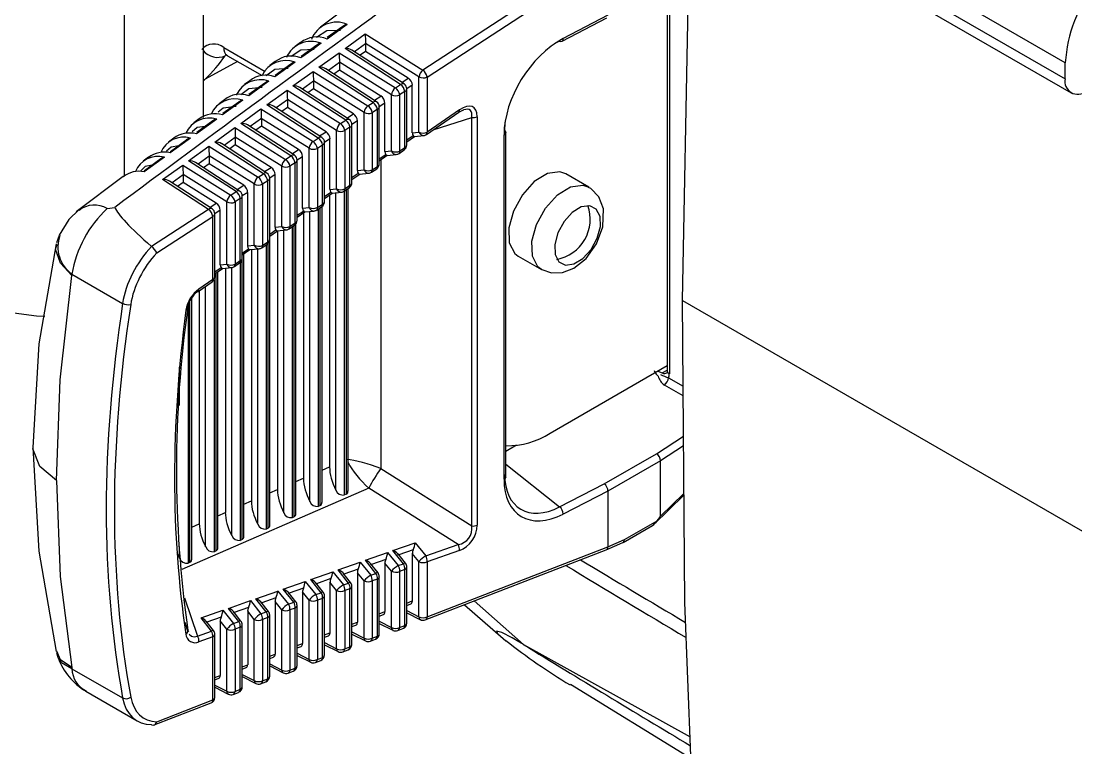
# Model space of a CAD drawing. Extents: x 6 to 134, y 1 to 99.
# Drawn here: x 15.346 to 17.121, y 77.67 to 78.894 of the extents above; entities that cross this region are included whole.
import ezdxf

# ---------------------------------------------------------------- set-up
doc = ezdxf.new("R2010")
doc.units = 0
doc.header["$MEASUREMENT"] = 0
doc.layers.add('OBJECT', color=7, linetype='CONTINUOUS')

msp = doc.modelspace()

# ---------------------------------------------------------------- linework, layer by layer
at = {"layer": 'OBJECT'}
for p, q in [((15.6526, 85.821), (15.6526, 78.7319)), ((15.5196, 85.7442), (15.5196, 78.6324)), ((17.1032, 78.8237), (16.3524, 79.2571)), ((16.3503, 79.2311), (17.1028, 78.7967)), ((16.3575, 79.2094), (17.1132, 78.7731)), ((16.3265, 79.0095), (16.0223, 78.8115)), ((16.0295, 78.7998), (16.3338, 78.998)), ((16.4335, 78.959), (16.4335, 78.3048)), ((16.4371, 78.9613), (16.4371, 78.3004)), ((16.2565, 78.86), (16.3317, 78.8994)), ((16.3338, 78.904), (16.2585, 78.8645)), ((15.8876, 78.885), (15.8615, 78.8661)), ((15.8914, 78.8478), (15.9254, 78.8723)), ((15.9254, 78.8723), (16.0223, 78.8115)), ((15.8163, 78.8581), (15.8075, 78.8514)), ((15.8438, 78.8532), (15.8175, 78.8342)), ((15.9259, 78.8558), (15.9073, 78.8424)), ((16.0158, 78.8), (15.9259, 78.8563)), ((15.9259, 78.8558), (15.9259, 78.843)), ((15.6873, 78.8495), (15.757, 78.8092)), ((15.6919, 78.8365), (15.6899, 78.8354)), ((15.6935, 78.8357), (15.7517, 78.8022)), ((15.8475, 78.8163), (15.8815, 78.8407)), ((15.8815, 78.8407), (15.9761, 78.7815)), ((15.9848, 78.7871), (15.8914, 78.8478)), ((15.9907, 78.7881), (15.9029, 78.8452)), ((15.9259, 78.843), (15.9166, 78.8363)), ((15.9979, 78.7979), (15.9259, 78.843)), ((15.7104, 78.826), (15.656, 78.7961)), ((15.7737, 78.8259), (15.7648, 78.8192)), ((15.8001, 78.8214), (15.7736, 78.8022)), ((15.8821, 78.8242), (15.8634, 78.8108)), ((15.9696, 78.77), (15.8821, 78.8248)), ((15.8821, 78.8242), (15.8821, 78.8115)), ((17.1028, 78.7967), (17.1032, 78.8237)), ((15.8037, 78.7848), (15.8377, 78.8092)), ((15.8377, 78.8092), (15.93, 78.7514)), ((15.9386, 78.7571), (15.8475, 78.8163)), ((15.9446, 78.7581), (15.859, 78.8137)), ((15.8821, 78.8115), (15.8727, 78.8048)), ((15.9517, 78.7678), (15.8821, 78.8115)), ((16.0158, 78.7071), (16.0158, 78.8)), ((16.0295, 78.7998), (16.0295, 78.7069)), ((15.6526, 78.7946), (15.656, 78.7961)), ((15.656, 78.7961), (15.6526, 78.7927)), ((15.7311, 78.7936), (15.7222, 78.7869)), ((15.7563, 78.7896), (15.7297, 78.7703)), ((15.8925, 78.727), (15.8037, 78.7848)), ((15.8985, 78.728), (15.8152, 78.7822)), ((15.8382, 78.7927), (15.8196, 78.7793)), ((15.9235, 78.7399), (15.8382, 78.7933)), ((15.8382, 78.7927), (15.8382, 78.78)), ((15.9761, 78.7815), (15.9848, 78.7871)), ((15.9868, 78.7906), (15.9979, 78.7979)), ((16.0046, 78.7859), (15.9953, 78.7798)), ((16.0046, 78.706), (16.0046, 78.7859)), ((15.7599, 78.7532), (15.7938, 78.7777)), ((15.7938, 78.7777), (15.8838, 78.7213)), ((15.8382, 78.78), (15.8289, 78.7732)), ((15.9056, 78.7378), (15.8382, 78.78)), ((15.9407, 78.7606), (15.9517, 78.7678)), ((15.9696, 78.6753), (15.9696, 78.77)), ((15.992, 78.7754), (15.9833, 78.7698)), ((15.9833, 78.7698), (15.9833, 78.6752)), ((15.992, 78.6811), (15.992, 78.7754)), ((15.9953, 78.6854), (15.9953, 78.7797)), ((15.6885, 78.7614), (15.6796, 78.7546)), ((15.7125, 78.7577), (15.6858, 78.7383)), ((15.716, 78.7217), (15.75, 78.7462)), ((15.75, 78.7462), (15.8376, 78.6913)), ((15.8464, 78.697), (15.7599, 78.7532)), ((15.8523, 78.698), (15.7713, 78.7506)), ((15.7944, 78.7612), (15.7757, 78.7478)), ((15.7944, 78.7484), (15.7851, 78.7417)), ((15.8773, 78.7098), (15.7944, 78.7618)), ((15.7944, 78.7612), (15.7944, 78.7484)), ((15.8594, 78.7077), (15.7944, 78.7484)), ((15.93, 78.7514), (15.9386, 78.7571)), ((15.9585, 78.7559), (15.9491, 78.7498)), ((15.9491, 78.6537), (15.9491, 78.7497)), ((15.9585, 78.6742), (15.9585, 78.7559)), ((15.6459, 78.7292), (15.6369, 78.7224)), ((15.7506, 78.7297), (15.7319, 78.7163)), ((15.8311, 78.6798), (15.7505, 78.7302)), ((15.7506, 78.7297), (15.7506, 78.7169)), ((15.8945, 78.7306), (15.9056, 78.7378)), ((15.9235, 78.6436), (15.9235, 78.7399)), ((15.9458, 78.7454), (15.9371, 78.7397)), ((15.9371, 78.7397), (15.9371, 78.6434)), ((15.9458, 78.6494), (15.9458, 78.7454)), ((16.0285, 78.703), (16.083, 78.7405)), ((16.084, 78.7444), (16.0295, 78.7069)), ((16.0398, 78.7107), (16.1046, 78.7317)), ((16.0829, 78.7404), (16.083, 78.7405)), ((16.1046, 78.0442), (16.1046, 78.7317)), ((16.1138, 78.7329), (16.1138, 78.0455)), ((15.6688, 78.7258), (15.6418, 78.7062)), ((15.6722, 78.6902), (15.7062, 78.7146)), ((15.7062, 78.7146), (15.7914, 78.6612)), ((15.8002, 78.667), (15.716, 78.7217)), ((15.8062, 78.668), (15.7275, 78.7191)), ((15.7506, 78.7169), (15.7412, 78.7102)), ((15.8132, 78.6776), (15.7506, 78.7169)), ((15.8838, 78.7213), (15.8925, 78.727)), ((15.8997, 78.7153), (15.891, 78.7097)), ((15.8997, 78.6176), (15.8997, 78.7153)), ((15.9123, 78.7258), (15.903, 78.7198)), ((15.903, 78.6219), (15.903, 78.7196)), ((15.9123, 78.6425), (15.9123, 78.7258)), ((15.6032, 78.6969), (15.5943, 78.6901)), ((15.625, 78.6939), (15.5979, 78.6741)), ((15.7067, 78.6981), (15.6881, 78.6847)), ((15.7849, 78.6497), (15.7067, 78.6987)), ((15.7067, 78.6981), (15.7067, 78.6854)), ((15.8376, 78.6913), (15.8464, 78.697)), ((15.8484, 78.7005), (15.8594, 78.7077)), ((15.8661, 78.6957), (15.8569, 78.6897)), ((15.8661, 78.6107), (15.8661, 78.6957)), ((15.8773, 78.6118), (15.8773, 78.7098)), ((15.891, 78.7097), (15.891, 78.6116)), ((15.9953, 78.6939), (16.006, 78.7013)), ((15.9953, 78.6906), (16.0085, 78.6997)), ((16.0046, 78.706), (16.0158, 78.7071)), ((16.0083, 78.6997), (16.0238, 78.7013)), ((16.1589, 78.1227), (16.1589, 78.7025)), ((16.1622, 78.127), (16.1622, 78.7068)), ((15.6283, 78.6587), (15.6623, 78.6831)), ((15.6623, 78.6831), (15.7453, 78.6312)), ((15.7541, 78.6369), (15.6722, 78.6902)), ((15.7601, 78.6379), (15.6837, 78.6876)), ((15.7067, 78.6854), (15.6974, 78.6787)), ((15.767, 78.6476), (15.7067, 78.6854)), ((15.8023, 78.6705), (15.8132, 78.6776)), ((15.8311, 78.5801), (15.8311, 78.6798)), ((15.8536, 78.6853), (15.8448, 78.6796)), ((15.8448, 78.6796), (15.8448, 78.5799)), ((15.8536, 78.5859), (15.8536, 78.6853)), ((15.8569, 78.5902), (15.8569, 78.6896)), ((15.9585, 78.6742), (15.9696, 78.6753)), ((15.9823, 78.6712), (15.9909, 78.6771)), ((15.9833, 78.6752), (15.992, 78.6811)), ((15.5606, 78.6647), (15.5516, 78.6579)), ((15.5813, 78.6619), (15.5539, 78.642)), ((15.708, 78.6069), (15.6283, 78.6587)), ((15.6629, 78.6666), (15.6442, 78.6532)), ((15.7387, 78.6197), (15.6629, 78.6672)), ((15.6629, 78.6666), (15.6629, 78.6539)), ((15.7914, 78.6612), (15.8002, 78.667)), ((15.8199, 78.6657), (15.8107, 78.6597)), ((15.8107, 78.5585), (15.8107, 78.6596)), ((15.8199, 78.5789), (15.8199, 78.6657)), ((15.9491, 78.6621), (15.9598, 78.6695)), ((15.9491, 78.6589), (15.9623, 78.668)), ((15.9519, 78.6608), (15.9519, 78.1408)), ((15.9621, 78.6679), (15.9776, 78.6695)), ((15.5845, 78.6271), (15.6185, 78.6516)), ((15.6185, 78.6516), (15.6991, 78.6011)), ((15.7139, 78.6079), (15.6398, 78.6561)), ((15.6629, 78.6539), (15.6535, 78.6471)), ((15.7209, 78.6175), (15.6629, 78.6539)), ((15.7561, 78.6405), (15.767, 78.6476)), ((15.7849, 78.5483), (15.7849, 78.6497)), ((15.8074, 78.6553), (15.7986, 78.6495)), ((15.7986, 78.6495), (15.7986, 78.5481)), ((15.8074, 78.5542), (15.8074, 78.6553)), ((15.9123, 78.6425), (15.9235, 78.6436)), ((15.9361, 78.6394), (15.9448, 78.6454)), ((15.9371, 78.6434), (15.9458, 78.6494)), ((15.518, 78.6324), (15.4392, 78.5728)), ((15.6618, 78.5769), (15.5845, 78.6271)), ((15.6678, 78.5779), (15.596, 78.6245)), ((15.619, 78.6351), (15.6004, 78.6217)), ((15.619, 78.6223), (15.6097, 78.6156)), ((15.6926, 78.5896), (15.619, 78.6357)), ((15.619, 78.6351), (15.619, 78.6223)), ((15.6747, 78.5875), (15.619, 78.6223)), ((15.7453, 78.6312), (15.7541, 78.6369)), ((15.7613, 78.6252), (15.7524, 78.6195)), ((15.7613, 78.5225), (15.7613, 78.6252)), ((15.7738, 78.6356), (15.7646, 78.6297)), ((15.7646, 78.5267), (15.7646, 78.6295)), ((15.7738, 78.5472), (15.7738, 78.6356)), ((15.903, 78.6304), (15.9137, 78.6378)), ((15.903, 78.6272), (15.9161, 78.6362)), ((15.9159, 78.6362), (15.9315, 78.6377)), ((16.3017, 78.6144), (16.2628, 78.6368)), ((15.6991, 78.6011), (15.708, 78.6069)), ((15.71, 78.6104), (15.7209, 78.6175)), ((15.7276, 78.6056), (15.7185, 78.5996)), ((15.7276, 78.5154), (15.7276, 78.6056)), ((15.7387, 78.5165), (15.7387, 78.6197)), ((15.7524, 78.6195), (15.7524, 78.5164)), ((15.8569, 78.5987), (15.8675, 78.606)), ((15.8569, 78.5954), (15.87, 78.6045)), ((15.8661, 78.6107), (15.8773, 78.6118)), ((15.8698, 78.6044), (15.8853, 78.606)), ((15.8761, 78.1045), (15.8761, 78.6051)), ((15.8899, 78.6077), (15.8987, 78.6137)), ((15.8902, 78.6079), (15.8902, 78.0962)), ((15.891, 78.6116), (15.8997, 78.6176)), ((15.8936, 78.0976), (15.8936, 78.6102)), ((15.8965, 78.1029), (15.8965, 78.6122)), ((15.6638, 78.5804), (15.6747, 78.5875)), ((15.6926, 78.4848), (15.6926, 78.5896)), ((15.7152, 78.5952), (15.7063, 78.5894)), ((15.7063, 78.5894), (15.7063, 78.4846)), ((15.7152, 78.4907), (15.7152, 78.5952)), ((15.7185, 78.495), (15.7185, 78.5995)), ((15.8654, 78.6013), (15.8654, 78.1434)), ((15.4911, 78.5783), (15.504, 78.5803)), ((15.6618, 78.5769), (15.566, 78.5145)), ((15.6814, 78.5755), (15.6723, 78.5696)), ((15.6723, 78.4633), (15.6723, 78.5695)), ((15.6814, 78.4837), (15.6814, 78.5755)), ((15.8107, 78.567), (15.8213, 78.5742)), ((15.8107, 78.5637), (15.8238, 78.5727)), ((15.8199, 78.5789), (15.8311, 78.5801)), ((15.8215, 78.5711), (15.8215, 78.1243)), ((15.8236, 78.5727), (15.8391, 78.5742)), ((15.8323, 78.0854), (15.8323, 78.5735)), ((15.8438, 78.5759), (15.8525, 78.582)), ((15.8448, 78.5799), (15.8536, 78.5859)), ((15.8464, 78.5777), (15.8464, 78.0771)), ((15.8497, 78.0785), (15.8497, 78.58)), ((15.8527, 78.0838), (15.8527, 78.582)), ((15.5745, 78.5036), (15.669, 78.5652)), ((15.669, 78.459), (15.669, 78.5652)), ((15.7986, 78.5481), (15.8074, 78.5542)), ((15.8088, 78.0647), (15.8088, 78.5526)), ((15.4103, 78.5332), (15.4057, 78.5204)), ((15.7646, 78.5352), (15.7751, 78.5425)), ((15.7646, 78.532), (15.7776, 78.5409)), ((15.7738, 78.5472), (15.7849, 78.5483)), ((15.7774, 78.5409), (15.7929, 78.5425)), ((15.7777, 78.5409), (15.7777, 78.1052)), ((15.7885, 78.0663), (15.7885, 78.542)), ((15.7976, 78.5442), (15.8064, 78.5502)), ((15.8025, 78.5476), (15.8025, 78.058)), ((15.8059, 78.0594), (15.8059, 78.5499)), ((15.7276, 78.5154), (15.7387, 78.5165)), ((15.7514, 78.5124), (15.7603, 78.5185)), ((15.7524, 78.5164), (15.7613, 78.5225)), ((15.7587, 78.5174), (15.7587, 78.0389)), ((15.762, 78.0404), (15.762, 78.5201)), ((15.765, 78.0456), (15.765, 78.5322)), ((15.566, 78.5145), (15.5658, 78.5147)), ((15.7185, 78.5035), (15.729, 78.5107)), ((15.7185, 78.5003), (15.7314, 78.5092)), ((15.7211, 78.0265), (15.7211, 78.5021)), ((15.7312, 78.5092), (15.7467, 78.5107)), ((15.7339, 78.5094), (15.7339, 78.0861)), ((15.7446, 78.0472), (15.7446, 78.5105)), ((16.1828, 78.4983), (16.2217, 78.4758)), ((15.6814, 78.4837), (15.6926, 78.4848)), ((15.7052, 78.4807), (15.7141, 78.4868)), ((15.7063, 78.4846), (15.7152, 78.4907)), ((15.7149, 78.4873), (15.7149, 78.0198)), ((15.7182, 78.0213), (15.7182, 78.4927)), ((15.4316, 78.4658), (15.432, 78.468)), ((15.432, 78.468), (15.5172, 78.4188)), ((15.6723, 78.4718), (15.6828, 78.479)), ((15.6723, 78.4685), (15.6853, 78.4774)), ((15.6744, 78.0022), (15.6744, 78.4699)), ((15.6773, 78.0075), (15.6773, 78.4719)), ((15.6851, 78.4774), (15.7006, 78.4789)), ((15.69, 78.4779), (15.69, 78.067)), ((15.7008, 78.0281), (15.7008, 78.479)), ((15.6445, 78.4389), (15.668, 78.455)), ((15.669, 78.459), (15.6455, 78.4428)), ((15.6569, 78.009), (15.6569, 78.4474)), ((15.671, 78.4583), (15.671, 78.0007)), ((15.6335, 77.9884), (15.6335, 78.4282)), ((15.6462, 78.44), (15.6462, 78.0479)), ((15.6272, 78.4137), (15.6272, 77.9816)), ((15.6305, 77.9831), (15.6305, 78.423)), ((16.4593, 78.4235), (17.2677, 77.9568)), ((16.4594, 78.4237), (17.2678, 77.957)), ((15.6131, 78.2471), (15.6131, 78.3115)), ((16.2366, 78.2003), (16.4335, 78.314)), ((16.4176, 78.3048), (16.4249, 78.3016)), ((16.4249, 78.3016), (16.4335, 78.3066)), ((16.4357, 78.2935), (16.4603, 78.2793)), ((16.4605, 78.263), (16.4287, 78.2813)), ((16.18, 78.18), (16.1622, 78.1697)), ((16.4156, 78.1657), (16.461, 78.1951)), ((16.4611, 78.1792), (16.4222, 78.1539)), ((16.3276, 78.1149), (16.4156, 78.1657)), ((15.8527, 78.1378), (15.8654, 78.1434)), ((16.1622, 78.1483), (16.2525, 78.0762)), ((16.4222, 78.1539), (16.3338, 78.1029)), ((16.4222, 78.0604), (16.4222, 78.1539)), ((16.4222, 78.1539), (16.4222, 78.1539)), ((15.9519, 78.1408), (16.1046, 78.0442)), ((15.9313, 78.1078), (15.6168, 77.9709)), ((15.8088, 78.1187), (15.8215, 78.1243)), ((16.0816, 78.0127), (15.9313, 78.1078)), ((16.2525, 78.0762), (16.3276, 78.1149)), ((15.765, 78.0996), (15.7777, 78.1052)), ((15.8936, 78.0976), (15.8902, 78.0962)), ((16.3338, 78.1029), (16.2585, 78.0642)), ((16.3338, 78.1029), (16.3338, 78.009)), ((16.4111, 78.0468), (16.4617, 78.0957)), ((16.4222, 78.0604), (16.4617, 78.0986)), ((15.7211, 78.0805), (15.7339, 78.0861)), ((15.8497, 78.0785), (15.8464, 78.0771)), ((15.6773, 78.0614), (15.69, 78.067)), ((15.8059, 78.0594), (15.8025, 78.058)), ((15.6335, 78.0423), (15.6462, 78.0479)), ((15.762, 78.0404), (15.7587, 78.0389)), ((16.3592, 78.0163), (16.4088, 78.045)), ((16.3615, 78.0211), (16.4164, 78.0527)), ((15.7182, 78.0213), (15.7149, 78.0198)), ((16.3338, 78.009), (16.3615, 78.0211)), ((15.6131, 77.9899), (15.6131, 78.0094)), ((15.6744, 78.0022), (15.671, 78.0007)), ((15.972, 78.0026), (16.0092, 78.0157)), ((15.9896, 77.9804), (15.972, 78.0026)), ((16.006, 78.004), (15.9818, 77.9955)), ((16.0092, 78.0157), (16.0271, 77.9936)), ((16.0264, 77.8859), (16.3307, 78.0039)), ((16.0271, 77.9936), (16.0816, 78.0127)), ((16.0295, 77.891), (16.3338, 78.009)), ((16.084, 78.003), (16.0295, 77.9839)), ((16.3308, 78.004), (16.3588, 78.0161)), ((15.6305, 77.9831), (15.6272, 77.9816)), ((15.8797, 77.9702), (15.9169, 77.9832)), ((15.9169, 77.9832), (15.9347, 77.9612)), ((15.9259, 77.9864), (15.9631, 77.9994)), ((15.9434, 77.9642), (15.9259, 77.9864)), ((15.9598, 77.9878), (15.9357, 77.9793)), ((15.9631, 77.9994), (15.9809, 77.9774)), ((15.9931, 77.9812), (15.9806, 77.997)), ((16.0046, 77.9978), (16.0046, 77.9179)), ((16.0158, 77.9841), (16.0046, 77.9978)), ((16.0158, 77.8911), (16.0158, 77.9841)), ((16.0295, 77.9839), (16.0295, 77.891)), ((15.8336, 77.954), (15.8707, 77.967)), ((15.8707, 77.967), (15.8886, 77.945)), ((15.8973, 77.948), (15.8797, 77.9702)), ((15.9137, 77.9716), (15.8896, 77.9631)), ((15.9123, 77.9654), (15.9123, 77.8821)), ((15.9235, 77.9517), (15.9123, 77.9654)), ((15.947, 77.965), (15.9345, 77.9808)), ((15.9585, 77.9816), (15.9585, 77.9)), ((15.9696, 77.9679), (15.9585, 77.9816)), ((15.9696, 77.8732), (15.9696, 77.9679)), ((15.9809, 77.9774), (15.9896, 77.9804)), ((15.992, 77.9707), (15.9833, 77.9677)), ((15.9833, 77.9677), (15.9833, 77.8731)), ((15.992, 77.8764), (15.992, 77.9707)), ((15.9953, 77.8807), (15.9953, 77.975)), ((15.7875, 77.9378), (15.8245, 77.9508)), ((15.8245, 77.9508), (15.8424, 77.9288)), ((15.8512, 77.9318), (15.8336, 77.954)), ((15.8547, 77.9326), (15.8422, 77.9484)), ((15.8675, 77.9554), (15.8434, 77.9469)), ((15.8661, 77.9492), (15.8661, 77.8642)), ((15.8773, 77.9354), (15.8661, 77.9492)), ((15.9008, 77.9488), (15.8883, 77.9646)), ((15.8886, 77.945), (15.8973, 77.948)), ((15.9235, 77.8553), (15.9235, 77.9517)), ((15.9347, 77.9612), (15.9434, 77.9642)), ((15.9458, 77.9545), (15.9371, 77.9515)), ((15.9371, 77.9515), (15.9371, 77.8551)), ((15.9458, 77.8585), (15.9458, 77.9545)), ((15.9491, 77.8628), (15.9491, 77.9588)), ((15.7413, 77.9216), (15.7783, 77.9346)), ((15.7783, 77.9346), (15.7962, 77.9126)), ((15.805, 77.9156), (15.7875, 77.9378)), ((15.8086, 77.9164), (15.7961, 77.9322)), ((15.8213, 77.9391), (15.7973, 77.9307)), ((15.8199, 77.933), (15.8199, 77.8463)), ((15.8311, 77.9192), (15.8199, 77.933)), ((15.8424, 77.9288), (15.8512, 77.9318)), ((15.8773, 77.8374), (15.8773, 77.9354)), ((15.8997, 77.9383), (15.891, 77.9353)), ((15.891, 77.9353), (15.891, 77.8372)), ((15.8997, 77.8406), (15.8997, 77.9383)), ((15.903, 77.8449), (15.903, 77.9426)), ((15.6214, 77.9233), (15.6431, 77.8588)), ((15.6952, 77.9054), (15.7322, 77.9184)), ((15.7322, 77.9184), (15.75, 77.8963)), ((15.7589, 77.8995), (15.7413, 77.9216)), ((15.7624, 77.9002), (15.7499, 77.9161)), ((15.7751, 77.9229), (15.7512, 77.9145)), ((15.7738, 77.9168), (15.7738, 77.8284)), ((15.7849, 77.903), (15.7738, 77.9168)), ((15.7962, 77.9126), (15.805, 77.9156)), ((15.8311, 77.8195), (15.8311, 77.9192)), ((15.8536, 77.9221), (15.8448, 77.9191)), ((15.8448, 77.9191), (15.8448, 77.8193)), ((15.8536, 77.8227), (15.8536, 77.9221)), ((15.8569, 77.827), (15.8569, 77.9264)), ((15.9953, 77.9143), (16.0046, 77.9179)), ((15.9953, 77.9104), (16.0021, 77.9131)), ((16.1914, 77.8447), (16.1088, 77.9179)), ((15.6491, 77.8892), (15.686, 77.9022)), ((15.686, 77.9022), (15.7039, 77.8801)), ((15.7128, 77.8833), (15.6952, 77.9054)), ((15.7163, 77.8841), (15.7038, 77.8999)), ((15.729, 77.9067), (15.705, 77.8983)), ((15.7276, 77.9006), (15.7276, 77.8105)), ((15.7387, 77.8868), (15.7276, 77.9006)), ((15.75, 77.8963), (15.7589, 77.8995)), ((15.7646, 77.7913), (15.7646, 77.894)), ((15.7849, 77.8016), (15.7849, 77.903)), ((15.8074, 77.9059), (15.7986, 77.9029)), ((15.7986, 77.9029), (15.7986, 77.8014)), ((15.8074, 77.8048), (15.8074, 77.9059)), ((15.8107, 77.8091), (15.8107, 77.9102)), ((15.9491, 77.8964), (15.9585, 77.9)), ((15.9491, 77.8925), (15.9559, 77.8952)), ((15.9953, 77.9016), (16.0158, 77.8911)), ((15.9953, 77.898), (16.0183, 77.8863)), ((16.0925, 77.9116), (16.1572, 77.8545)), ((15.6266, 77.8689), (15.6224, 77.8816)), ((15.6666, 77.8671), (15.6491, 77.8892)), ((15.6702, 77.8679), (15.6577, 77.8837)), ((15.6828, 77.8905), (15.6589, 77.8821)), ((15.6814, 77.8844), (15.6814, 77.7926)), ((15.6926, 77.8706), (15.6814, 77.8844)), ((15.7039, 77.8801), (15.7128, 77.8833)), ((15.7185, 77.7734), (15.7185, 77.8778)), ((15.7387, 77.7837), (15.7387, 77.8868)), ((15.7613, 77.8898), (15.7524, 77.8866)), ((15.7524, 77.8866), (15.7524, 77.7835)), ((15.7613, 77.787), (15.7613, 77.8898)), ((15.903, 77.8785), (15.9123, 77.8821)), ((15.903, 77.8746), (15.9097, 77.8773)), ((15.9491, 77.8836), (15.9696, 77.8732)), ((15.9491, 77.8801), (15.9721, 77.8684)), ((15.9833, 77.8731), (15.992, 77.8764)), ((15.6266, 77.8689), (15.6278, 77.8657)), ((15.6431, 77.8588), (15.6666, 77.8671)), ((15.6723, 77.7555), (15.6723, 77.8617)), ((15.6926, 77.7658), (15.6926, 77.8706)), ((15.7152, 77.8736), (15.7063, 77.8704)), ((15.7063, 77.8704), (15.7063, 77.7656)), ((15.7152, 77.7691), (15.7152, 77.8736)), ((15.8569, 77.8606), (15.8661, 77.8642)), ((15.8569, 77.8568), (15.8636, 77.8593)), ((15.903, 77.8657), (15.9235, 77.8553)), ((15.903, 77.8622), (15.9259, 77.8505)), ((15.9803, 77.868), (15.9889, 77.8714)), ((15.669, 77.8574), (15.6455, 77.8491)), ((15.669, 77.7512), (15.669, 77.8574)), ((15.8107, 77.8427), (15.8199, 77.8463)), ((15.8107, 77.8389), (15.8174, 77.8414)), ((15.8569, 77.8478), (15.8773, 77.8374)), ((15.8569, 77.8442), (15.8798, 77.8326)), ((15.9341, 77.8501), (15.9428, 77.8535)), ((15.9371, 77.8551), (15.9458, 77.8585)), ((16.1914, 77.8447), (16.472, 77.6889)), ((15.4057, 77.831), (15.4084, 77.8226)), ((15.7646, 77.8248), (15.7738, 77.8284)), ((15.7646, 77.821), (15.7712, 77.8235)), ((15.8107, 77.8299), (15.8311, 77.8195)), ((15.8107, 77.8263), (15.8336, 77.8147)), ((15.8879, 77.8322), (15.8966, 77.8356)), ((15.891, 77.8372), (15.8997, 77.8406)), ((15.4316, 77.8056), (15.432, 77.8038)), ((15.7185, 77.8069), (15.7276, 77.8105)), ((15.7185, 77.8031), (15.725, 77.8056)), ((15.7646, 77.8119), (15.7849, 77.8016)), ((15.7646, 77.8084), (15.7874, 77.7968)), ((15.8417, 77.8143), (15.8505, 77.8177)), ((15.8448, 77.8193), (15.8536, 77.8227)), ((15.432, 77.8038), (15.5172, 77.7546)), ((15.6723, 77.789), (15.6814, 77.7926)), ((15.6723, 77.7852), (15.6789, 77.7877)), ((15.7185, 77.794), (15.7387, 77.7837)), ((15.7185, 77.7905), (15.7412, 77.7789)), ((15.7955, 77.7964), (15.8044, 77.7998)), ((15.7986, 77.8014), (15.8074, 77.8048)), ((15.6723, 77.7761), (15.6926, 77.7658)), ((15.6723, 77.7725), (15.695, 77.761)), ((15.7494, 77.7785), (15.7582, 77.7819)), ((15.7524, 77.7835), (15.7613, 77.787)), ((16.2706, 77.7777), (16.4735, 77.6532)), ((15.4551, 77.7659), (15.5418, 77.7159)), ((15.7032, 77.7606), (15.7121, 77.764)), ((15.7063, 77.7656), (15.7152, 77.7691)), ((15.5704, 77.7091), (15.6659, 77.7461)), ((15.5745, 77.7145), (15.669, 77.7512)), ((15.566, 77.7095), (15.5658, 77.7097))]:
    msp.add_line(p, q, dxfattribs=at)
at = {"layer": 'OBJECT', "flags": 128}
for points in [[(16.4594, 78.4237), (16.469, 78.9208), (16.4809, 79.1381)], [(16.1322, 79.0962), (15.9625, 78.9686), (15.8501, 78.8836)], [(14.6357, 78.928), (14.7066, 78.8294), (14.7831, 78.738), (14.8641, 78.6552), (14.9482, 78.5823), (15.0343, 78.5203), (15.1211, 78.4702), (15.2071, 78.4328), (15.2913, 78.4086), (15.3722, 78.3979), (15.3862, 78.3975)], [(15.8952, 78.8883), (15.8811, 78.8782), (15.8611, 78.8637)], [(15.8835, 78.8779), (15.8606, 78.8776), (15.8433, 78.8665)], [(15.8513, 78.8565), (15.8372, 78.8463), (15.8172, 78.8318)], [(15.8397, 78.846), (15.817, 78.8451), (15.801, 78.8342)], [(15.8073, 78.8247), (15.7932, 78.8145), (15.7732, 78.8)], [(15.7958, 78.814), (15.7733, 78.8126), (15.7586, 78.8019)], [(15.752, 78.7819), (15.7297, 78.78), (15.7162, 78.7696)], [(15.7634, 78.7928), (15.7493, 78.7826), (15.7293, 78.7681)], [(15.7081, 78.7499), (15.6861, 78.7474), (15.6778, 78.7406)], [(15.7194, 78.761), (15.7053, 78.7508), (15.6853, 78.7362)], [(15.6755, 78.729), (15.6614, 78.7188), (15.6414, 78.7043)], [(16.083, 78.7405), (16.0898, 78.7442), (16.0912, 78.7445)], [(15.6561, 78.7166), (15.6425, 78.7147), (15.6344, 78.7077)], [(15.6315, 78.6971), (15.6174, 78.6869), (15.5974, 78.6723)], [(15.6116, 78.6841), (15.5989, 78.6819), (15.591, 78.6747)], [(15.5875, 78.6651), (15.5735, 78.6549), (15.5535, 78.6403)], [(15.567, 78.6515), (15.5553, 78.6492), (15.5476, 78.6416)], [(16.2628, 78.6368), (16.2526, 78.6403), (16.2319, 78.6373), (16.2099, 78.6237), (16.1898, 78.6015)], [(16.2226, 78.476), (16.2386, 78.47), (16.2573, 78.4707), (16.2765, 78.4782), (16.2969, 78.4944), (16.3146, 78.519), (16.3251, 78.5475), (16.326, 78.5778), (16.3184, 78.5981), (16.3051, 78.6122), (16.3009, 78.6139)], [(16.2287, 78.5791), (16.2488, 78.6012), (16.2708, 78.6148), (16.2915, 78.6178), (16.3015, 78.6145)], [(16.1898, 78.6015), (16.1747, 78.5742), (16.167, 78.5459), (16.1677, 78.5208), (16.1769, 78.5029), (16.1828, 78.4983)], [(15.4433, 78.576), (15.4268, 78.5601), (15.4105, 78.5336)], [(16.2221, 78.4756), (16.2158, 78.4804), (16.2066, 78.4984), (16.2059, 78.5234), (16.2136, 78.5517), (16.2287, 78.5791)], [(16.3053, 78.5097), (16.3157, 78.5285), (16.321, 78.548), (16.3205, 78.5652), (16.3142, 78.5775), (16.3031, 78.583), (16.2889, 78.581), (16.2737, 78.5716), (16.2599, 78.5564), (16.2496, 78.5376), (16.2442, 78.5181), (16.2448, 78.5009), (16.2511, 78.4886), (16.2621, 78.483), (16.2764, 78.4851), (16.2915, 78.4945), (16.3053, 78.5097)], [(15.4053, 78.5188), (15.3761, 78.3504), (15.3661, 78.1761)], [(15.4316, 78.4658), (15.4125, 78.4867), (15.4045, 78.5098), (15.407, 78.5183)], [(15.4058, 78.1208), (15.4122, 78.2902), (15.4316, 78.4658)], [(16.4835, 77.399), (16.4631, 77.9152), (16.4593, 78.4235)], [(16.4335, 78.3048), (16.4332, 78.3025), (16.4328, 78.3018), (16.4328, 78.3018)], [(15.3661, 78.1761), (15.3761, 78.0017), (15.4053, 77.8327)], [(15.4058, 78.1208), (15.3779, 78.1442), (15.3661, 78.174), (15.3667, 78.176)], [(15.4058, 78.1208), (15.4122, 77.9588), (15.4316, 77.8056)], [(15.6276, 77.8656), (15.6273, 77.8663), (15.6271, 77.8681)], [(15.6291, 77.8622), (15.6292, 77.8618), (15.6328, 77.8583), (15.6375, 77.8573), (15.6431, 77.8588)], [(16.1914, 77.8447), (16.1836, 77.8493), (16.1725, 77.8557), (16.1553, 77.8645), (16.1463, 77.8672), (16.1483, 77.8627), (16.1619, 77.8509)], [(15.4316, 77.8056), (15.4125, 77.8187), (15.4067, 77.8332)], [(15.432, 77.8038), (15.4143, 77.8136), (15.41, 77.8233)], [(15.566, 77.7095), (15.5684, 77.7088), (15.5706, 77.7092), (15.5726, 77.7106), (15.574, 77.713), (15.5744, 77.7143), (15.5745, 77.7145)]]:
    msp.add_lwpolyline(points, dxfattribs=at)
at = {"layer": 'OBJECT'}
for centre, radius, start, end in [((45.34, 38.6009), 49.8852, 126.02988, 126.73335), ((17.3347, 78.8101), 0.2318, 140.8546, 176.6531), ((15.8771, 78.8471), 0.045, 66.3575, 159.4272), ((15.8983, 78.8709), 0.0177, 99.974, 126.9881), ((15.6706, 78.829), 0.0264, 50.8236, 139.0132), ((15.8345, 78.8142), 0.0455, 68.4476, 156.3393), ((15.844, 78.8237), 0.0435, 66.7589, 128.8321), ((15.8546, 78.839), 0.0179, 100.7074, 126.9525), ((16.2548, 78.8639), 0.00424, 236.3476, 293.2778), ((16.2539, 78.8639), 0.00467, 303.4835, 8.2686), ((15.6772, 78.8652), 0.0324, 220.5176, 293.1236), ((15.461, 78.998), 0.2807, 314.0082, 324.6189), ((15.7016, 78.8477), 0.0144, 172.8468, 235.8411), ((15.6891, 78.8311), 0.00638, 46.063, 83.5969), ((15.8009, 78.792), 0.0431, 67.8121, 128.7445), ((15.7917, 78.7834), 0.0441, 69.26, 154.8898), ((15.8108, 78.8071), 0.0179, 101.3688, 126.9814), ((15.7578, 78.7601), 0.0428, 68.937, 128.5423), ((16.0322, 78.7983), 0.0164, 126.7638, 174.1479), ((16.0228, 78.8138), 0.0155, 243.0562, 295.4879), ((16.0113, 78.7967), 0.0185, 9.7998, 53.3764), ((15.7488, 78.7512), 0.0441, 70.7608, 156.2417), ((15.7672, 78.7752), 0.0181, 102.1128, 126.9212), ((15.986, 78.7683), 0.0165, 126.7674, 174.1443), ((15.9651, 78.7666), 0.0185, 9.7991, 53.377), ((15.9885, 78.7833), 0.00527, 64.6967, 134.4262), ((15.9738, 78.7723), 0.0185, 9.8001, 53.3741), ((15.9853, 78.7797), 0.01, 0, 56.9677), ((17.1244, 78.7926), 0.0219, 169.3027, 308.9546), ((15.7148, 78.728), 0.0427, 70.1392, 128.21), ((15.9767, 78.7838), 0.0155, 243.0562, 295.4879), ((15.9901, 78.7802), 0.00516, 290.6811, 354.0088), ((15.706, 78.7196), 0.0435, 71.995, 156.2433), ((15.7235, 78.7431), 0.0183, 102.8489, 126.8553), ((15.9398, 78.7382), 0.0165, 126.7675, 174.1437), ((15.919, 78.7366), 0.0185, 9.7992, 53.3775), ((15.9423, 78.7533), 0.00527, 64.6911, 134.426), ((15.9276, 78.7422), 0.0185, 9.802, 53.3742), ((15.9391, 78.7497), 0.01, 0, 56.9677), ((15.944, 78.7502), 0.00516, 290.6887, 354.0023), ((15.6631, 78.6879), 0.0429, 73.2876, 156.301), ((15.6732, 78.6886), 0.0491, 75.7093, 123.9153), ((15.6798, 78.7111), 0.0185, 103.6121, 126.7477), ((15.8962, 78.7233), 0.00527, 64.693, 134.4233), ((15.9305, 78.7537), 0.0155, 243.0529, 295.4911), ((16.0803, 78.7433), 0.00391, 314.0386, 16.9386), ((16.1072, 78.7471), 0.0156, 260.4535, 295.3142), ((15.8936, 78.7082), 0.0165, 126.7684, 174.1434), ((15.8728, 78.7065), 0.0185, 9.7998, 53.3764), ((15.8815, 78.7122), 0.0185, 9.8005, 53.3747), ((15.893, 78.7196), 0.01, 0, 56.9677), ((15.8979, 78.7202), 0.00516, 290.6904, 353.9995), ((16.1576, 78.7064), 0.00463, 3.939, 60.519), ((15.6203, 78.6561), 0.0425, 74.7259, 156.8027), ((15.6305, 78.6583), 0.0472, 76.7482, 125.2744), ((15.6361, 78.679), 0.0187, 104.3495, 126.6422), ((15.8501, 78.6932), 0.00527, 64.7003, 134.419), ((15.8354, 78.6822), 0.0185, 9.7992, 53.3775), ((15.8469, 78.6896), 0.01, 0, 56.9677), ((15.8843, 78.7237), 0.0155, 243.0529, 295.4911), ((16.0228, 78.7209), 0.0155, 243.0562, 295.4879), ((16.0237, 78.7095), 0.00822, 196.8646, 270.9595), ((16.0228, 78.7112), 0.01, 275.7007, 304.5181), ((16.0258, 78.7058), 0.00391, 314.0379, 16.9384), ((16.1572, 78.7072), 0.00506, 289.9744, 354.7156), ((15.8475, 78.6781), 0.0164, 126.7605, 174.1471), ((15.8381, 78.6936), 0.0155, 243.0529, 295.4911), ((15.8266, 78.6765), 0.0185, 9.7978, 53.3765), ((15.8517, 78.6901), 0.00516, 290.6816, 354.0084), ((15.9767, 78.6891), 0.0155, 243.0562, 295.4879), ((15.9775, 78.6777), 0.00822, 196.8655, 270.9586), ((15.9796, 78.674), 0.00391, 314.0379, 16.9384), ((15.9853, 78.6854), 0.01, 304.5181, 0), ((15.9882, 78.68), 0.00391, 314.053, 16.9363), ((15.9903, 78.6858), 0.00501, 289.6216, 355.0684), ((15.5775, 78.6242), 0.0421, 76.2036, 157.2764), ((15.5879, 78.628), 0.0453, 77.8307, 126.6337), ((15.5925, 78.6468), 0.0189, 105.0829, 126.5166), ((15.601, 78.6724), 0.00355, 150.6641, 182.4242), ((15.8013, 78.648), 0.0165, 126.7639, 174.1437), ((15.7804, 78.6464), 0.0185, 9.8014, 53.3748), ((15.8039, 78.6632), 0.00527, 64.701, 134.4176), ((15.7892, 78.6521), 0.0185, 9.7999, 53.3758), ((15.8007, 78.6596), 0.01, 0, 56.9677), ((15.8056, 78.6601), 0.00516, 290.6811, 354.0088), ((15.9766, 78.6794), 0.01, 275.7007, 304.5181), ((15.5451, 78.5976), 0.0435, 78.9547, 127.9903), ((15.5569, 78.6404), 0.00343, 150.0233, 181.5235), ((15.7919, 78.6635), 0.0155, 243.0554, 295.4867), ((15.9305, 78.6574), 0.0155, 243.0529, 295.4911), ((15.9313, 78.646), 0.00822, 196.8684, 270.9557), ((15.9305, 78.6477), 0.01, 275.7007, 304.5181), ((15.9334, 78.6423), 0.00391, 314.0379, 16.9384), ((15.9391, 78.6537), 0.01, 304.5181, 0), ((15.9421, 78.6482), 0.00391, 314.0379, 16.9384), ((15.9441, 78.6541), 0.00501, 289.6312, 355.0597), ((15.7551, 78.618), 0.0165, 126.764, 174.1431), ((15.7342, 78.6163), 0.0185, 9.8014, 53.3753), ((15.7578, 78.6332), 0.00527, 64.6899, 134.4294), ((15.7431, 78.6221), 0.0185, 9.8014, 53.3753), ((15.7546, 78.6295), 0.01, 0, 56.9677), ((15.7595, 78.6301), 0.00517, 290.7323, 353.9577), ((15.893, 78.6219), 0.01, 304.5181, 0), ((15.898, 78.6224), 0.00502, 289.6315, 355.0585), ((15.7117, 78.6031), 0.00527, 64.6964, 134.423), ((15.697, 78.5921), 0.0185, 9.8016, 53.3751), ((15.7085, 78.5995), 0.01, 0, 56.9677), ((15.7458, 78.6335), 0.0155, 243.0541, 295.488), ((15.8843, 78.6256), 0.0155, 243.0529, 295.4911), ((15.8851, 78.6142), 0.00822, 196.8675, 270.9541), ((15.8843, 78.6159), 0.01, 275.7007, 304.5181), ((15.8872, 78.6105), 0.00391, 314.0536, 16.9365), ((15.896, 78.6165), 0.00391, 314.0372, 16.9392), ((15.7089, 78.5879), 0.0164, 126.7639, 174.1473), ((15.6996, 78.6034), 0.0155, 243.0562, 295.4879), ((15.6881, 78.5863), 0.0185, 9.8014, 53.3753), ((15.7133, 78.6), 0.00516, 290.6829, 354.0081), ((15.8469, 78.5902), 0.01, 304.5181, 0), ((15.8519, 78.5906), 0.00501, 289.6234, 355.0666), ((15.6247, 78.4357), 0.1954, 133.1067, 170.4778), ((15.4699, 78.5424), 0.0418, 59.4746, 128.3377), ((15.6656, 78.5729), 0.00546, 66.0713, 133.048), ((15.6508, 78.562), 0.0185, 9.7992, 53.3775), ((15.6623, 78.5695), 0.01, 0, 56.9677), ((15.6672, 78.57), 0.00516, 290.6811, 354.0088), ((15.8381, 78.5939), 0.0155, 243.0529, 295.4911), ((15.839, 78.5824), 0.00822, 196.8682, 270.9534), ((15.8381, 78.5842), 0.01, 275.7007, 304.5181), ((15.8411, 78.5787), 0.00391, 314.0536, 16.9365), ((15.8498, 78.5848), 0.00391, 314.0386, 16.9386), ((16.235, 78.5605), 0.0689, 280.7391, 19.2663), ((15.8007, 78.5585), 0.01, 304.5181, 0), ((15.8037, 78.553), 0.00391, 314.0555, 16.9371), ((15.8057, 78.5589), 0.00501, 289.6216, 355.0684), ((15.4641, 78.5138), 0.0559, 159.6749, 234.973), ((15.7919, 78.5621), 0.0155, 243.0554, 295.4867), ((15.7928, 78.5507), 0.00822, 196.8711, 270.9511), ((15.7919, 78.5524), 0.01, 275.7007, 304.5181), ((15.7949, 78.547), 0.00391, 314.0386, 16.9386), ((15.7458, 78.5304), 0.0155, 243.0541, 295.488), ((15.7466, 78.5189), 0.00822, 196.8727, 270.9495), ((15.7487, 78.5152), 0.00391, 314.0372, 16.9392), ((15.7546, 78.5267), 0.01, 304.5181, 0), ((15.7576, 78.5213), 0.00391, 314.0386, 16.9386), ((15.7596, 78.5272), 0.00502, 289.678, 355.0119), ((15.5531, 78.4957), 0.0228, 20.3042, 55.4748), ((15.7458, 78.5207), 0.01, 275.7007, 304.5181), ((15.6996, 78.4986), 0.0155, 243.0562, 295.4879), ((15.7004, 78.4872), 0.00822, 196.8646, 270.9582), ((15.6996, 78.4889), 0.01, 275.7007, 304.5181), ((15.7025, 78.4835), 0.00391, 314.0379, 16.9384), ((15.7085, 78.495), 0.01, 304.5181, 0), ((15.7114, 78.4896), 0.00391, 314.0396, 16.9376), ((15.7135, 78.4954), 0.00501, 289.6234, 355.0675), ((15.6623, 78.4633), 0.01, 304.5181, 0), ((15.6672, 78.4638), 0.00516, 290.6811, 354.0088), ((15.6653, 78.4579), 0.00391, 314.0386, 16.9386), ((15.6759, 78.3998), 0.0527, 125.2422, 171.8358), ((15.6694, 78.4038), 0.0435, 127.2038, 169.3103), ((15.6432, 78.4408), 0.00232, 267.6892, 303.738), ((15.6418, 78.4417), 0.00391, 314.0379, 16.9384), ((15.5262, 78.4351), 0.0186, 240.9898, 284.3677), ((17.5671, 78.1404), 1.9593, 172.0353, 187.9647), ((15.6235, 78.4107), 0.0034, 274.7083, 21.1681), ((16.4386, 78.3053), 0.00516, 185.4866, 252.3711), ((16.4434, 78.3028), 0.026, 194.2561, 235.5849), ((16.4973, 78.4766), 0.1931, 247.0617, 251.4065), ((16.4175, 78.2959), 0.0184, 307.4688, 352.5313), ((16.1643, 78.3136), 0.1344, 269.0905, 302.5321), ((16.1591, 77.9883), 0.2573, 143.6452, 152.3098), ((16.1572, 78.1275), 0.00506, 289.9744, 354.7156), ((15.8882, 78.1088), 0.0128, 199.7481, 279.0388), ((15.8914, 78.1022), 0.00503, 295.2585, 8.3857), ((15.8444, 78.0897), 0.0128, 199.7497, 279.0372), ((15.8476, 78.0831), 0.00503, 295.2557, 8.3885), ((16.2423, 78.0636), 0.0163, 2.1895, 51.2209), ((15.8005, 78.0707), 0.0128, 199.7496, 279.0371), ((15.8037, 78.064), 0.00503, 295.2557, 8.3885), ((15.7567, 78.0516), 0.0128, 199.7496, 279.0371), ((15.7599, 78.0449), 0.00503, 295.2557, 8.3883), ((16.1072, 78.0596), 0.0156, 260.4535, 295.3142), ((16.3884, 78.0728), 0.0344, 306.2158, 324.2966), ((15.7128, 78.0325), 0.0128, 199.7496, 279.0371), ((15.7161, 78.0258), 0.00503, 295.2553, 8.3886), ((15.669, 78.0134), 0.0128, 199.7496, 279.0371), ((15.6722, 78.0067), 0.00503, 295.2581, 8.3859), ((16.0692, 78.0045), 0.0149, 354.3125, 33.553), ((15.6252, 77.9943), 0.0128, 199.7482, 279.0386), ((15.6284, 77.9876), 0.00503, 295.2581, 8.3859), ((16.0464, 77.9593), 0.0394, 119.3472, 140.9612), ((16.0228, 77.9979), 0.0155, 243.0562, 295.4879), ((16.0147, 77.9854), 0.0149, 354.3126, 33.5543), ((26.374, 94.6809), 19.5042, 238.85949, 239.46415), ((15.9459, 77.9617), 0.00351, 71.3053, 133.9123), ((15.9391, 77.9588), 0.01, 0, 38.3527), ((16.0002, 77.9431), 0.0394, 119.347, 140.9612), ((15.9767, 77.9817), 0.0155, 243.0562, 295.4879), ((15.9685, 77.9692), 0.0149, 354.3086, 33.5583), ((15.992, 77.9779), 0.00351, 71.303, 133.9136), ((15.9772, 77.9722), 0.0149, 354.3071, 33.5584), ((15.9901, 77.9756), 0.00516, 290.6811, 354.0088), ((15.9853, 77.975), 0.01, 0, 38.3527), ((27.0226, 95.6969), 20.7302, 238.73252, 239.38508), ((15.8997, 77.9455), 0.00351, 71.2931, 133.9346), ((15.8849, 77.9398), 0.0149, 354.3125, 33.553), ((15.893, 77.9426), 0.01, 0, 38.3527), ((15.954, 77.9268), 0.0394, 119.3472, 140.9612), ((15.9305, 77.9655), 0.0155, 243.0529, 295.4911), ((15.9223, 77.953), 0.0149, 354.3087, 33.5582), ((15.931, 77.956), 0.0149, 354.3146, 33.5562), ((15.944, 77.9594), 0.00516, 290.6887, 354.0023), ((15.8536, 77.9293), 0.00351, 71.2842, 133.9336), ((15.8388, 77.9236), 0.0149, 354.3096, 33.5572), ((15.8469, 77.9264), 0.01, 0, 38.3527), ((15.9079, 77.9106), 0.0394, 119.3474, 140.961), ((15.8843, 77.9493), 0.0155, 243.0529, 295.4911), ((15.8762, 77.9367), 0.0149, 354.3062, 33.5607), ((15.8979, 77.9432), 0.00516, 290.6904, 353.9995), ((15.8155, 77.8782), 0.0394, 119.3474, 140.961), ((15.7838, 77.9043), 0.0149, 354.3147, 33.5561), ((15.8075, 77.9131), 0.00351, 71.3016, 133.916), ((15.7926, 77.9074), 0.0149, 354.306, 33.5595), ((15.8007, 77.9102), 0.01, 0, 38.3527), ((15.8617, 77.8944), 0.0394, 119.3472, 140.9612), ((15.8381, 77.9331), 0.0155, 243.0529, 295.4911), ((15.83, 77.9205), 0.0149, 354.306, 33.5608), ((15.8517, 77.927), 0.00516, 290.6816, 354.0084), ((15.7693, 77.862), 0.0394, 119.3504, 140.958), ((15.7376, 77.8881), 0.0149, 354.3117, 33.5591), ((15.7613, 77.8969), 0.00351, 71.3066, 133.9121), ((15.7465, 77.8912), 0.0149, 354.3137, 33.5571), ((15.7595, 77.8946), 0.00517, 290.7323, 353.9577), ((15.7546, 77.894), 0.01, 0, 38.3527), ((15.7919, 77.9169), 0.0155, 243.0554, 295.4867), ((15.8056, 77.9108), 0.00516, 290.6811, 354.0088), ((15.7232, 77.8458), 0.0394, 119.3417, 140.9667), ((15.6915, 77.8719), 0.0149, 354.3136, 33.5533), ((15.7152, 77.8807), 0.00351, 71.2932, 133.9337), ((15.7003, 77.875), 0.0149, 354.3136, 33.5533), ((15.7133, 77.8784), 0.00516, 290.6829, 354.0081), ((15.7085, 77.8778), 0.01, 0, 38.3527), ((15.7458, 77.9006), 0.0155, 243.0541, 295.488), ((15.9853, 77.8807), 0.01, 291.1945, 0), ((15.9863, 77.8764), 0.00568, 297.3184, 359.8558), ((15.9903, 77.8811), 0.00501, 289.6216, 355.0684), ((16.0228, 77.905), 0.0155, 243.0562, 295.4879), ((16.021, 77.8908), 0.00522, 176.1996, 238.4594), ((16.0228, 77.8953), 0.01, 243.0658, 291.1945), ((16.024, 77.8909), 0.00554, 296.4192, 0.755), ((15.6211, 77.8672), 0.0058, 297.1789, 17.0979), ((15.6389, 77.8628), 0.0152, 182.7216, 295.7231), ((15.6307, 77.8506), 0.0149, 354.3136, 33.5533), ((15.6691, 77.8645), 0.00351, 71.2841, 133.9345), ((15.6542, 77.8588), 0.0149, 354.3087, 33.5582), ((15.6673, 77.8621), 0.00501, 289.6229, 355.0671), ((15.6623, 77.8617), 0.01, 0, 38.3527), ((15.6996, 77.8844), 0.0155, 243.0562, 295.4879), ((15.9391, 77.8628), 0.01, 291.1945, 0), ((15.9441, 77.8632), 0.00501, 289.6312, 355.0597), ((15.9767, 77.8871), 0.0155, 243.0562, 295.4879), ((15.975, 77.873), 0.00535, 177.0392, 237.6198), ((15.9766, 77.8773), 0.01, 243.0658, 291.1945), ((15.9776, 77.8731), 0.00568, 297.3178, 359.8564), ((15.893, 77.8449), 0.01, 291.1945, 0), ((15.898, 77.8453), 0.00502, 289.6315, 355.0585), ((15.9288, 77.855), 0.00535, 177.0394, 237.6196), ((15.9305, 77.8691), 0.0155, 243.0529, 295.4911), ((15.9305, 77.8594), 0.01, 243.0658, 291.1945), ((15.9315, 77.8552), 0.00568, 297.3178, 359.8564), ((15.9401, 77.8585), 0.00568, 297.3338, 359.8404), ((16.8799, 78.7762), 1.1711, 232.1872, 238.6158), ((29.4163, 99.3489), 25.2454, 238.40883, 239.15511), ((15.8469, 77.827), 0.01, 291.1945, 0), ((15.8519, 77.8275), 0.00501, 289.6234, 355.0666), ((15.8843, 77.8512), 0.0155, 243.0529, 295.4911), ((15.8826, 77.8371), 0.00535, 177.0394, 237.6196), ((15.8843, 77.8415), 0.01, 243.0658, 291.1945), ((15.8853, 77.8373), 0.00568, 297.3186, 359.8556), ((15.894, 77.8406), 0.00568, 297.3186, 359.8556), ((15.513, 77.8613), 0.1115, 200.5223, 238.8771), ((15.8007, 77.8091), 0.01, 291.1945, 0), ((15.8057, 77.8096), 0.00501, 289.6216, 355.0684), ((15.8381, 77.8333), 0.0155, 243.0529, 295.4911), ((15.8364, 77.8192), 0.00535, 177.0395, 237.6194), ((15.8381, 77.8236), 0.01, 243.0658, 291.1945), ((15.8391, 77.8194), 0.00568, 297.3272, 359.8562), ((15.8479, 77.8228), 0.00568, 297.3185, 359.8559), ((15.4741, 77.8043), 0.0421, 180.6867, 244.2245), ((15.7546, 77.7913), 0.01, 291.1945, 0), ((15.7596, 77.7917), 0.00502, 289.678, 355.0119), ((15.7919, 77.8154), 0.0155, 243.0554, 295.4867), ((15.7903, 77.8013), 0.00535, 177.0431, 237.6159), ((15.7919, 77.8057), 0.01, 243.0658, 291.1945), ((15.7929, 77.8014), 0.00568, 297.3338, 359.8404), ((15.8017, 77.8049), 0.00568, 297.3185, 359.8559), ((15.7085, 77.7734), 0.01, 291.1945, 0), ((15.7135, 77.7738), 0.00501, 289.6234, 355.0675), ((15.7458, 77.7975), 0.0155, 243.0541, 295.488), ((15.7441, 77.7834), 0.00536, 177.0508, 237.6079), ((15.7458, 77.7878), 0.01, 243.0658, 291.1945), ((15.7468, 77.7835), 0.00568, 297.3337, 359.8407), ((15.7556, 77.787), 0.00568, 297.3328, 359.8413), ((15.523, 77.7668), 0.0135, 244.4841, 305.5616), ((15.6623, 77.7555), 0.01, 291.1945, 0), ((15.6673, 77.7559), 0.00501, 289.6229, 355.0671), ((15.6996, 77.7796), 0.0155, 243.0562, 295.4879), ((15.6979, 77.7655), 0.00535, 177.039, 237.6145), ((15.6996, 77.7699), 0.01, 243.0658, 291.1945), ((15.7006, 77.7656), 0.00568, 297.3328, 359.8413), ((15.7095, 77.7691), 0.00568, 297.3176, 359.8555), ((15.6633, 77.7512), 0.00568, 297.3176, 359.8565)]:
    msp.add_arc(centre, radius, start, end, dxfattribs=at)
for centre, major_axis, ratio, start_param, end_param in [((15.9259, 78.8649), (-0.0004, 0.012), 0.026825, 0.909765, 2.358101), ((15.9188, 78.8598), (-0.00502, 0.00868), 0.583023, 3.930752, 4.000853), ((16.2593, 78.7543), (0.0726, 0.1139), 0.608944, 0.815924, 2.379124), ((16.2526, 78.7586), (0.0676, 0.1053), 0.60375, 0.817539, 0.915427), ((15.882, 78.8334), (-0.0004, 0.012), 0.026825, 0.909765, 2.358101), ((15.8919, 78.8404), (0.014, 0.0003), 0.527029, 0.656435, 1.593412), ((15.8749, 78.8283), (-0.00502, 0.00868), 0.583023, 3.930752, 4.000853), ((15.8382, 78.8018), (-0.0004, 0.012), 0.026825, 0.909765, 2.358101), ((15.848, 78.8089), (0.014, 0.0003), 0.527029, 0.656435, 1.593412), ((15.8042, 78.7774), (0.014, 0.0003), 0.527029, 0.656435, 1.593412), ((15.8311, 78.7968), (-0.00502, 0.00868), 0.583023, 3.930752, 4.000853), ((15.9975, 78.7899), (-0.00503, 0.00865), 0.586689, 3.931682, 5.443764), ((15.7943, 78.7703), (-0.0004, 0.012), 0.026825, 0.909765, 2.358101), ((15.9513, 78.7599), (-0.00503, 0.00865), 0.586689, 3.931682, 5.443764), ((15.7505, 78.7388), (-0.0004, 0.012), 0.026825, 0.909765, 2.358101), ((15.7603, 78.7459), (0.014, 0.0003), 0.527029, 0.656435, 1.593412), ((15.7873, 78.7652), (-0.00502, 0.00868), 0.583023, 3.930752, 4.000853), ((16.0784, 78.7025), (0.0288, 0.0466), 0.44344, 5.661566, 7.073092), ((16.0717, 78.7068), (0.0302, 0.037), 0.376374, 5.707099, 6.809954), ((15.7434, 78.7337), (-0.00502, 0.00868), 0.583023, 3.930752, 4.000853), ((15.9051, 78.7298), (-0.00503, 0.00865), 0.586689, 3.931682, 5.443764), ((15.7067, 78.7073), (-0.0004, 0.012), 0.026825, 0.909765, 2.358101), ((15.7165, 78.7143), (0.014, 0.0003), 0.527029, 0.656435, 1.593412), ((16.2526, 78.7586), (0.0676, 0.1053), 0.60375, 2.229985, 2.380739), ((15.6996, 78.7022), (-0.00502, 0.00868), 0.583023, 3.930752, 4.000853), ((15.859, 78.6997), (-0.00503, 0.00865), 0.586689, 3.931682, 5.443764), ((16.0121, 78.7101), (0.00469, 0.00996), 0.580588, 2.252663, 2.870395), ((16.0049, 78.7094), (-0.00354, 0.00967), 0.277978, 2.464247, 3.212889), ((15.6628, 78.6757), (-0.0004, 0.012), 0.026825, 0.909765, 2.358101), ((15.6727, 78.6828), (0.014, 0.0003), 0.527029, 0.656435, 1.593412), ((15.8128, 78.6697), (-0.00503, 0.00865), 0.586689, 3.931682, 5.443764), ((15.6288, 78.6513), (0.014, 0.0003), 0.527029, 0.656435, 1.593412), ((15.6557, 78.6707), (-0.00502, 0.00868), 0.583023, 3.930752, 4.000853), ((15.9659, 78.6784), (0.00469, 0.00996), 0.580588, 2.252663, 2.870395), ((15.9588, 78.6777), (-0.00354, 0.00967), 0.277978, 2.464247, 3.212889), ((15.619, 78.6442), (-0.0004, 0.012), 0.026825, 0.909765, 2.358101), ((15.7666, 78.6396), (-0.00503, 0.00865), 0.586689, 3.931682, 5.443764), ((15.9197, 78.6466), (0.00469, 0.00996), 0.580588, 2.252663, 2.870395), ((15.585, 78.6198), (0.014, 0.0003), 0.527029, 0.656435, 1.593412), ((15.6119, 78.6391), (-0.00502, 0.00868), 0.583023, 3.930752, 4.000853), ((15.9126, 78.6459), (-0.00354, 0.00967), 0.277978, 2.464247, 3.212889), ((15.7204, 78.6096), (-0.00503, 0.00865), 0.586689, 3.931682, 5.443764), ((15.8736, 78.6149), (0.00469, 0.00996), 0.580588, 2.252663, 2.870395), ((15.8664, 78.6141), (-0.00354, 0.00967), 0.277978, 2.464247, 3.212889), ((15.6743, 78.5795), (-0.00503, 0.00865), 0.586689, 3.931682, 5.443764), ((17.1345, 77.5638), (1.6308, -1.0245), 0.0499, 3.210425, 3.451538), ((15.8274, 78.5831), (0.00469, 0.00996), 0.580588, 2.252663, 2.870395), ((15.8202, 78.5824), (-0.00354, 0.00967), 0.277978, 2.464247, 3.212889), ((15.7812, 78.5513), (0.00469, 0.00996), 0.580588, 2.252663, 2.870395), ((15.7741, 78.5506), (-0.00354, 0.00967), 0.277978, 2.464247, 3.212889), ((15.735, 78.5196), (0.00469, 0.00996), 0.580588, 2.252663, 2.870395), ((15.6047, 78.4469), (0.0646, 0.1012), 0.604584, 1.264376, 2.200997), ((15.6114, 78.4426), (0.0596, 0.0926), 0.606975, 1.282137, 2.203671), ((15.7279, 78.5189), (-0.00354, 0.00967), 0.277978, 2.464247, 3.212889), ((15.6889, 78.4878), (0.00469, 0.00996), 0.580588, 2.252663, 2.870395), ((15.6817, 78.4871), (-0.00354, 0.00967), 0.277978, 2.464247, 3.212889), ((17.1643, 78.9425), (1.2181, 1.8937), 0.606848, 2.203527, 2.567035), ((17.1709, 78.9382), (1.2131, 1.885), 0.606975, 2.203671, 2.567179), ((17.2202, 78.9638), (1.1759, 1.8255), 0.606958, 2.231413, 2.540442), ((16.5226, 78.2435), (0.1107, -0.0629), 0.11127, 3.175116, 3.549127), ((16.4243, 78.3141), (-0.0094, 0.0118), 0.653417, 2.312053, 3.041241), ((16.4178, 78.3097), (-0.0143, 0.0206), 0.62527, 3.497193, 3.875126), ((16.415, 78.1579), (-0.00523, 0.00853), 0.591402, 3.91159, 5.395119), ((15.9082, 78.119), (-0.0302, 0.0522), 0.581784, 0.788082, 1.513013), ((15.9363, 78.1313), (0.0598, -0.0207), 0.225528, 1.386846, 2.434043), ((15.9363, 78.1313), (-0.0439, 0.0459), 0.320773, 0.858748, 1.783948), ((16.2526, 78.1795), (0.0665, 0.1065), 0.60747, 2.376051, 3.939251), ((15.8643, 78.0999), (-0.0302, 0.0522), 0.581784, 0.788082, 1.513013), ((16.2593, 78.1752), (0.0728, 0.1143), 0.605309, 2.381806, 3.945006), ((16.3269, 78.1071), (-0.00479, 0.00878), 0.563255, 3.940738, 5.424268), ((15.8205, 78.0808), (-0.0302, 0.0522), 0.581784, 0.788082, 1.513013), ((15.7766, 78.0617), (-0.0302, 0.0522), 0.581784, 0.788082, 1.513013), ((15.7328, 78.0427), (-0.0302, 0.0522), 0.581784, 0.788082, 1.513013), ((16.2917, 77.9453), (0.1304, 0.1154), 0.036351, 5.950375, 6.251045), ((15.689, 78.0236), (-0.0302, 0.0522), 0.581784, 0.788082, 1.513013), ((16.0717, 78.0433), (0.0295, -0.0174), 0.875291, 5.491748, 6.903274), ((16.0784, 78.0391), (0.0222, 0.0333), 0.831459, 3.975588, 5.387114), ((16.3545, 78.0252), (-0.00451, 0.00894), 0.611471, 3.107076, 3.961588), ((15.9677, 77.9972), (0.014, -0.0041), 0.443879, 0.337051, 1.391463), ((16.0121, 78.0014), (0.00441, 0.00973), 0.616481, 1.587449, 2.205181), ((16.0049, 78.0102), (0.0033, 0.0116), 0.259069, 4.215918, 5.27033), ((16.3269, 78.0132), (-0.00381, 0.00925), 0.627458, 3.128786, 4.002557), ((16.1928, 77.9548), (0.141, 0.0544), 0.050809, 6.257229, 6.263583), ((15.6451, 78.0045), (-0.0302, 0.0522), 0.581784, 1.340707, 1.513013), ((15.9126, 77.9778), (0.0033, 0.0116), 0.259069, 4.215918, 5.27033), ((15.9216, 77.981), (0.014, -0.0041), 0.443879, 0.337051, 1.391463), ((15.9659, 77.9852), (0.00441, 0.00973), 0.616481, 1.587449, 2.205181), ((15.9588, 77.994), (0.0033, 0.0116), 0.259069, 4.215918, 5.27033), ((15.8664, 77.9616), (0.0033, 0.0116), 0.259069, 4.215918, 5.27033), ((15.8755, 77.9648), (0.014, -0.0041), 0.443879, 0.337051, 1.391463), ((15.9197, 77.969), (0.00441, 0.00973), 0.616481, 1.587449, 2.205181), ((15.8202, 77.9454), (0.0033, 0.0116), 0.259069, 4.215918, 5.27033), ((15.8293, 77.9486), (0.014, -0.0041), 0.443879, 0.337051, 1.391463), ((15.8736, 77.9528), (0.00441, 0.00973), 0.616481, 1.587449, 2.205181), ((15.7741, 77.9292), (0.0033, 0.0116), 0.259069, 4.215918, 5.27033), ((15.7832, 77.9324), (0.014, -0.0041), 0.443879, 0.337051, 1.391463), ((15.8274, 77.9366), (0.00441, 0.00973), 0.616481, 1.587449, 2.205181), ((15.7279, 77.913), (0.0033, 0.0116), 0.259069, 4.215918, 5.27033), ((15.7371, 77.9162), (0.014, -0.0041), 0.443879, 0.337051, 1.391463), ((15.7812, 77.9204), (0.00441, 0.00973), 0.616481, 1.587449, 2.205181), ((15.9975, 77.922), (-0.00507, 0.00872), 0.578158, 3.050557, 3.924328), ((15.6817, 77.8968), (0.0033, 0.0116), 0.259069, 4.215918, 5.27033), ((15.6909, 77.9), (0.014, -0.0041), 0.443879, 0.337051, 1.391463), ((15.735, 77.9042), (0.00441, 0.00973), 0.616481, 1.587449, 2.205181), ((15.9513, 77.9041), (-0.00507, 0.00872), 0.578158, 3.050557, 3.924328), ((15.6448, 77.8838), (0.014, -0.0041), 0.443879, 0.337051, 1.391463), ((15.6889, 77.888), (0.00441, 0.00973), 0.616481, 1.587449, 2.205181), ((15.9051, 77.8862), (-0.00507, 0.00872), 0.578158, 3.050557, 3.924328), ((15.859, 77.8683), (-0.00507, 0.00872), 0.578158, 3.050557, 3.924328), ((15.8128, 77.8504), (-0.00507, 0.00872), 0.578158, 3.050557, 3.924328), ((15.7666, 77.8325), (-0.00507, 0.00872), 0.578158, 3.050557, 3.924328), ((15.7204, 77.8146), (-0.00507, 0.00872), 0.578158, 3.050557, 3.924328), ((15.6743, 77.7967), (-0.00507, 0.00872), 0.578158, 3.050557, 3.924328), ((15.6047, 77.8182), (0.0646, 0.1012), 0.604584, 2.564505, 3.501126), ((15.6114, 77.8139), (0.0596, 0.0926), 0.606975, 2.567179, 3.488712)]:
    msp.add_ellipse(centre, major_axis=major_axis, ratio=ratio, start_param=start_param, end_param=end_param, dxfattribs=at)

doc.saveas('drawing.dxf')
